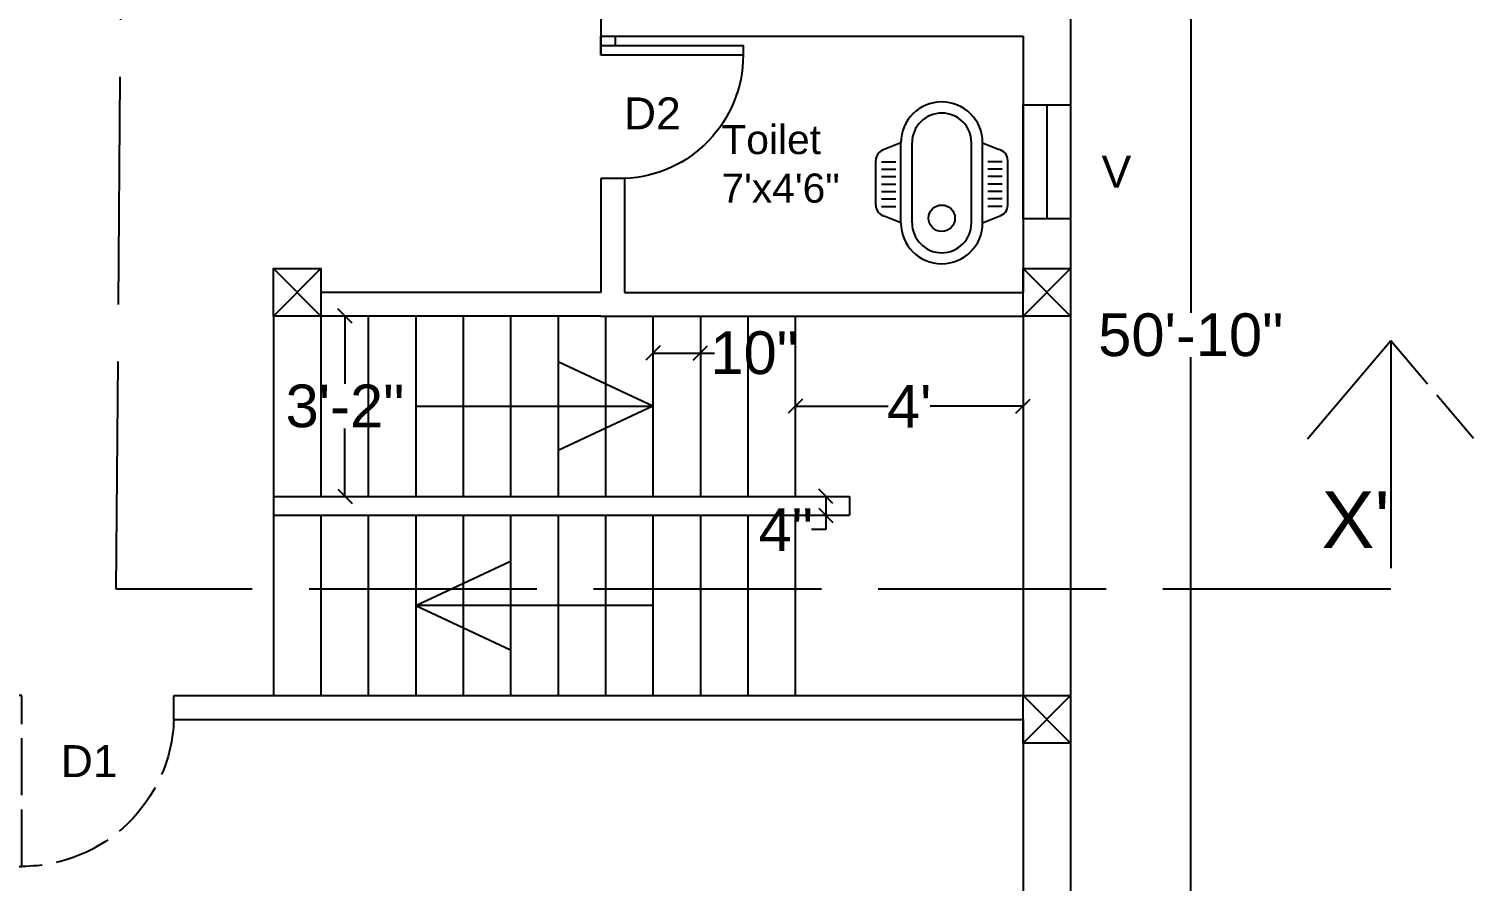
# Model space of a CAD drawing. Header units: inches. Extents: x 1734 to 10776, y 1772 to 3930.
# Drawn here: x 2631.7 to 2936.3, y 3301.2 to 3480.8 of the extents above; entities that cross this region are included whole.
import ezdxf

# ---------------------------------------------------------------- set-up
doc = ezdxf.new("R2010")
doc.units = ezdxf.units.IN
doc.linetypes.add('ACAD_ISO02W100', pattern=[15, 12, -3])
for name, color, linetype in [('C1', 10, 'Continuous'), ('D1', 231, 'ACAD_ISO02W100'), ('D2', 31, 'Continuous'), ('DoottLine', 40, 'ACAD_ISO02W100'), ('Naming', 45, 'Continuous'), ('V', 150, 'Continuous')]:
    doc.layers.add(name, color=color, linetype=linetype)
doc.styles.get("Standard").update_dxf_attribs({"font": 'arial.ttf'})
doc.dimstyles.get("Standard").update_dxf_attribs({"dimtxt": 9, "dimasz": 3, "dimexe": 0.18, "dimexo": 0.0625, "dimgap": 0.09, "dimtad": 0, "dimtih": 1, "dimtoh": 1, "dimdec": 0, "dimzin": 0, "dimdsep": 46, "dimlunit": 3, "dimtxsty": 'Standard', "dimblk": 'OBLIQUE', "dimcen": 0.09, "dimse1": 1, "dimse2": 1, "dimclrd": 197, "dimadec": 0, "dimazin": 0, "dimtfac": 1, "dimtdec": 0, "dimtofl": 0, "dimtmove": 0, "dimatfit": 3, "dimfxl": 1, "dimtolj": 1, "dimtzin": 0, "dimarcsym": 0})

# ---------------------------------------------------------------- blocks, each defined once
blk = doc.blocks.new('D2')
at = {"layer": 'D2'}
blk.add_lwpolyline([(-4, 0), (-2, 0), (-2, 30), (-4, 30)], close=True, dxfattribs=at)
blk.add_lwpolyline([(-2, 0), (0, 0), (0, 3), (-2, 3)], dxfattribs=at)
blk.add_arc((-4, 3.98), 26.02, 90, 177.7534, dxfattribs=at)
blk = doc.blocks.new('D1')
at = {"layer": 'D1'}
blk.add_lwpolyline([(-36, 2), (-36, 4), (0, 4), (0, 2)], close=True, dxfattribs=at)
blk.add_lwpolyline([(0, 2), (0, 0), (-3, 0), (-3, 2)], dxfattribs=at)
blk.add_arc((-3.98, 4), 32.02, 91.8188, 180, dxfattribs=at)
blk = doc.blocks.new('A$C21B07C85')
for p, q in [((0.1071, 0.5158), (0.0364, 0.4865)), ((0.1071, 0.1741), (0.1071, 0.5158)), ((0.1547, 0.1741), (0.1547, 0.5158)), ((0.4078, 0.1741), (0.4078, 0.5158)), ((0.4553, 0.5158), (0.526, 0.4865)), ((0.4553, 0.1741), (0.4553, 0.5158)), ((0, 0.2495), (0, 0.4403)), ((0.024, 0.4348), (0.0854, 0.4348)), ((0.5384, 0.4348), (0.477, 0.4348)), ((0.5624, 0.2495), (0.5624, 0.4403)), ((0.024, 0.4032), (0.0854, 0.4032)), ((0.024, 0.3715), (0.0854, 0.3715)), ((0.5384, 0.4032), (0.477, 0.4032)), ((0.5384, 0.3715), (0.477, 0.3715)), ((0.024, 0.3398), (0.0854, 0.3398)), ((0.024, 0.3081), (0.0854, 0.3081)), ((0.5384, 0.3398), (0.477, 0.3398)), ((0.5384, 0.3081), (0.477, 0.3081)), ((0.024, 0.2764), (0.0854, 0.2764)), ((0.5384, 0.2764), (0.477, 0.2764)), ((0.024, 0.2448), (0.0854, 0.2448)), ((0.1071, 0.1741), (0.0364, 0.2033)), ((0.4553, 0.1741), (0.526, 0.2033)), ((0.5384, 0.2448), (0.477, 0.2448))]:
    blk.add_line(p, q)
blk.add_circle((0.2811, 0.1941), 0.0563)
for centre, radius, start, end in [((0.2812, 0.5158), 0.1741, 0, 180), ((0.2812, 0.5158), 0.1266, 0, 180), ((0.0475, 0.4403), 0.0475, 103.47806, 180), ((0.5149, 0.4403), 0.0475, 0, 76.52194), ((0.0475, 0.2495), 0.0475, 180, 256.52194), ((0.5149, 0.2495), 0.0475, 283.47806, 0), ((0.2812, 0.1741), 0.1741, 180, 0), ((0.2812, 0.1741), 0.1266, 180, 0)]:
    blk.add_arc(centre, radius, start, end)
blk = doc.blocks.new('_Oblique')
at = {"color": 0, "linetype": 'ByBlock', "lineweight": -2}
blk.add_line((-0.5, -0.5), (0.5, 0.5), dxfattribs=at)
blk = doc.blocks.new('*D108')
at = {"layer": 'Defpoints', "color": 0, "transparency": 16777216}
for p in [(2851.19, 3721.27), (2851.19, 3111.27), (2876.54, 3111.27)]:
    blk.add_point(p, dxfattribs=at)
at = {"layer": 'Naming', "color": 197, "lineweight": -2, "transparency": 16777216}
for p, q in [((2876.54, 3721.27), (2876.54, 3420.95)), ((2876.54, 3111.27), (2876.54, 3411.58))]:
    blk.add_line(p, q, dxfattribs=at)
at = {"layer": 'Naming', "color": 197, "lineweight": -2, "transparency": 16777216, "xscale": 3, "yscale": 3, "zscale": 3}
for p, rotation in [((2876.54, 3721.27), 90), ((2876.54, 3111.27), 270)]:
    blk.add_blockref('_Oblique', p, dxfattribs=dict(at, rotation=rotation))
at = {"layer": 'Naming', "color": 0, "transparency": 16777216, "insert": (2876.54, 3416.27), "char_height": 9, "attachment_point": 5}
blk.add_mtext('\\A1;50\'-10"', dxfattribs=at)
blk = doc.blocks.new('*D129')
at = {"color": 197, "lineweight": -2, "transparency": 16777216}
for p, q in [((2793.19, 3401.27), (2812.78, 3401.27)), ((2841.19, 3401.27), (2821.6, 3401.27))]:
    blk.add_line(p, q, dxfattribs=at)
at = {"layer": 'Defpoints', "color": 0, "transparency": 16777216}
for p in [(2793.19, 3401.27), (2793.19, 3401.27), (2841.19, 3400.85)]:
    blk.add_point(p, dxfattribs=at)
at = {"color": 197, "lineweight": -2, "transparency": 16777216, "xscale": 3, "yscale": 3, "zscale": 3, "rotation": 180}
blk.add_blockref('_Oblique', (2793.19, 3401.27), dxfattribs=at)
at = {"color": 197, "lineweight": -2, "transparency": 16777216, "xscale": 3, "yscale": 3, "zscale": 3}
blk.add_blockref('_Oblique', (2841.19, 3401.27), dxfattribs=at)
at = {"color": 0, "transparency": 16777216, "insert": (2817.19, 3401.27), "char_height": 9, "attachment_point": 5}
blk.add_mtext("\\A1;4'", dxfattribs=at)
blk = doc.blocks.new('*D130')
at = {"color": 197, "lineweight": -2, "transparency": 16777216}
for p, q in [((2763.19, 3412.48), (2773.19, 3412.48)), ((2773.19, 3412.48), (2776.19, 3412.48))]:
    blk.add_line(p, q, dxfattribs=at)
at = {"layer": 'Defpoints', "color": 0, "transparency": 16777216}
for p in [(2763.19, 3412.48), (2773.19, 3412.48), (2773.19, 3412.48)]:
    blk.add_point(p, dxfattribs=at)
at = {"color": 197, "lineweight": -2, "transparency": 16777216, "xscale": 3, "yscale": 3, "zscale": 3, "rotation": 180}
blk.add_blockref('_Oblique', (2763.19, 3412.48), dxfattribs=at)
at = {"color": 197, "lineweight": -2, "transparency": 16777216, "xscale": 3, "yscale": 3, "zscale": 3}
blk.add_blockref('_Oblique', (2773.19, 3412.48), dxfattribs=at)
at = {"color": 0, "transparency": 16777216, "insert": (2784.52, 3412.48), "char_height": 9, "attachment_point": 5}
blk.add_mtext('\\A1;10"', dxfattribs=at)
blk = doc.blocks.new('*D131')
at = {"color": 197, "lineweight": -2, "transparency": 16777216}
for p, q in [((2698.27, 3420.27), (2698.27, 3405.96)), ((2698.27, 3382.27), (2698.27, 3396.58))]:
    blk.add_line(p, q, dxfattribs=at)
at = {"layer": 'Defpoints', "color": 0, "transparency": 16777216}
for p in [(2778.47, 3420.27), (2698.27, 3382.27), (2778.47, 3382.27)]:
    blk.add_point(p, dxfattribs=at)
at = {"color": 197, "lineweight": -2, "transparency": 16777216, "xscale": 3, "yscale": 3, "zscale": 3}
for p, rotation in [((2698.27, 3420.27), 90), ((2698.27, 3382.27), 270)]:
    blk.add_blockref('_Oblique', p, dxfattribs=dict(at, rotation=rotation))
at = {"color": 0, "transparency": 16777216, "insert": (2698.27, 3401.27), "char_height": 9, "attachment_point": 5}
blk.add_mtext('\\A1;3\'-2"', dxfattribs=at)
blk = doc.blocks.new('*D132')
at = {"color": 197, "lineweight": -2, "transparency": 16777216}
for p, q in [((2799.63, 3382.27), (2799.63, 3378.27)), ((2799.63, 3378.27), (2799.63, 3375.27)), ((2799.63, 3375.27), (2796.63, 3375.27))]:
    blk.add_line(p, q, dxfattribs=at)
at = {"layer": 'Defpoints', "color": 0, "transparency": 16777216}
for p in [(2799.47, 3382.27), (2799.47, 3378.27), (2799.63, 3378.27)]:
    blk.add_point(p, dxfattribs=at)
at = {"color": 197, "lineweight": -2, "transparency": 16777216, "xscale": 3, "yscale": 3, "zscale": 3}
for p, rotation in [((2799.63, 3382.27), 90), ((2799.63, 3378.27), 270)]:
    blk.add_blockref('_Oblique', p, dxfattribs=dict(at, rotation=rotation))
at = {"color": 0, "transparency": 16777216, "insert": (2791.19, 3375.27), "char_height": 9, "attachment_point": 5}
blk.add_mtext('\\A1;4"', dxfattribs=at)

msp = doc.modelspace()

# ---------------------------------------------------------------- linework, layer by layer
for p, q in [((2752.19, 3538.27), (2752.19, 3475.27)), ((2752.19, 3479.27), (2841.19, 3479.27)), ((2841.19, 3479.27), (2841.19, 3425.27)), ((2752.19, 3449.27), (2752.19, 3425.27)), ((2757.19, 3449.27), (2752.19, 3449.27)), ((2757.19, 3449.27), (2757.19, 3425.27)), ((2683.19, 3420.27), (2683.19, 3425.27)), ((2752.19, 3425.27), (2693.19, 3425.27)), ((2757.19, 3425.27), (2841.19, 3425.27)), ((2683.19, 3420.27), (2683.19, 3340.27)), ((2752.19, 3420.27), (2683.19, 3420.27)), ((2693.19, 3420.27), (2693.19, 3382.27)), ((2703.19, 3420.27), (2703.19, 3382.27)), ((2713.19, 3420.27), (2713.19, 3382.27)), ((2723.19, 3420.27), (2723.19, 3382.27)), ((2733.19, 3420.27), (2733.19, 3382.27)), ((2743.19, 3420.27), (2743.19, 3382.27)), ((2752.19, 3420.27), (2841.19, 3420.27)), ((2753.19, 3420.27), (2753.19, 3382.27)), ((2763.19, 3420.27), (2763.19, 3382.27)), ((2773.19, 3420.27), (2773.19, 3382.27)), ((2783.19, 3420.27), (2783.19, 3382.27)), ((2793.19, 3420.27), (2793.19, 3382.27)), ((2841.19, 3420.27), (2841.19, 3340.27)), ((2763.19, 3401.27), (2743.19, 3410.62)), ((2713.19, 3401.27), (2763.19, 3401.27)), ((2763.19, 3401.27), (2743.19, 3391.92)), ((2683.19, 3382.27), (2804.59, 3382.27)), ((2804.59, 3382.27), (2804.59, 3378.27)), ((2683.19, 3378.27), (2804.59, 3378.27)), ((2693.19, 3378.27), (2693.19, 3340.27)), ((2703.19, 3378.27), (2703.19, 3340.27)), ((2713.19, 3378.27), (2713.19, 3340.27)), ((2723.19, 3378.27), (2723.19, 3340.27)), ((2733.19, 3378.27), (2733.19, 3340.27)), ((2743.19, 3378.27), (2743.19, 3340.27)), ((2753.19, 3378.27), (2753.19, 3340.27)), ((2763.19, 3378.27), (2763.19, 3340.27)), ((2773.19, 3378.27), (2773.19, 3340.27)), ((2783.19, 3378.27), (2783.19, 3340.27)), ((2793.19, 3378.27), (2793.19, 3340.27)), ((2713.19, 3359.27), (2733.19, 3368.62)), ((2763.19, 3359.27), (2713.19, 3359.27)), ((2713.19, 3359.27), (2733.19, 3349.92)), ((2662.19, 3340.27), (2841.19, 3340.27)), ((2662.19, 3335.27), (2662.19, 3340.27)), ((2662.19, 3335.27), (2841.19, 3335.27)), ((2841.19, 3335.27), (2841.19, 3121.27))]:
    msp.add_line(p, q)
msp.add_lwpolyline([(2479.19, 3721.27), (2851.19, 3721.27), (2851.19, 3111.27), (2479.19, 3111.27)], close=True)
at = {"layer": 'C1'}
for p, q in [((2683.19, 3430.27), (2693.19, 3420.27)), ((2693.19, 3430.27), (2683.19, 3420.27)), ((2841.19, 3430.27), (2851.19, 3420.27)), ((2851.19, 3430.27), (2841.19, 3420.27)), ((2841.19, 3340.27), (2851.19, 3330.27)), ((2851.19, 3340.27), (2841.19, 3330.27))]:
    msp.add_line(p, q, dxfattribs=at)
for points in [[(2693.19, 3420.27), (2683.19, 3420.27), (2683.19, 3430.27), (2693.19, 3430.27)], [(2851.19, 3420.27), (2841.19, 3420.27), (2841.19, 3430.27), (2851.19, 3430.27)], [(2851.19, 3330.27), (2841.19, 3330.27), (2841.19, 3340.27), (2851.19, 3340.27)]]:
    msp.add_lwpolyline(points, close=True, dxfattribs=at)
at = {"layer": 'DoottLine'}
msp.add_line((2918.69, 3415.15), (2936.26, 3394.39), dxfattribs=at)
at = {"layer": 'DoottLine', "ltscale": 4}
msp.add_lwpolyline([(2901.13, 3394.39), (2918.69, 3415.15), (2918.69, 3362.69), (2650.08, 3362.69), (2651.25, 3515.35), (2407.74, 3515.35), (2406.57, 3548.97), (2389, 3528.21)], dxfattribs=at)
at = {"layer": 'V'}
msp.add_line((2846.19, 3464.79), (2846.19, 3440.79), dxfattribs=at)
msp.add_lwpolyline([(2841.19, 3440.79), (2841.19, 3464.79), (2851.19, 3464.79), (2851.19, 3440.79)], close=True, dxfattribs=at)

# ---------------------------------------------------------------- block references
at = {"xscale": 49.46009733241394, "yscale": 49.46009733241394, "zscale": 49.46009733241394}
msp.add_blockref('A$C21B07C85', (2810.15, 3431.28), dxfattribs=at)
at = {"layer": 'D1', "xscale": -1, "rotation": 270}
msp.add_blockref('D1', (2626.19, 3340.27), dxfattribs=at)
at = {"layer": 'D2', "xscale": -1, "rotation": 270}
msp.add_blockref('D2', (2752.19, 3479.27), dxfattribs=at)

# ---------------------------------------------------------------- texts
at = {"layer": 'D1', "insert": (2638.36, 3329.83), "char_height": 6.72, "attachment_point": 1}
msp.add_mtext_dynamic_manual_height_columns('D1', width=6647.8878, gutter_width=100, heights=[0], dxfattribs=at)
at = {"layer": 'D2', "insert": (2757.06, 3466.35), "char_height": 6.72, "attachment_point": 1}
msp.add_mtext_dynamic_manual_height_columns('D2 ', width=6647.8878, gutter_width=100, heights=[0], dxfattribs=at)
at = {"layer": 'DoottLine', "insert": (2904.1, 3383.35), "char_height": 12, "attachment_point": 1}
msp.add_mtext_dynamic_manual_height_columns("X'", width=6647.8878, gutter_width=100, heights=[0], dxfattribs=at)
at = {"layer": 'Naming', "insert": (2777.62, 3460.55), "char_height": 6.144, "attachment_point": 1}
msp.add_mtext_dynamic_manual_height_columns('Toilet\\P7\'x4\'6"', width=3988.7327, gutter_width=60, heights=[0], dxfattribs=at)
at = {"layer": 'V', "insert": (2857.74, 3454.06), "char_height": 6.72, "attachment_point": 1}
msp.add_mtext_dynamic_manual_height_columns('V', width=6647.8878, gutter_width=100, heights=[0], dxfattribs=at)

# ---------------------------------------------------------------- dimensions: what is measured, and where the dimension line sits
dim = msp.add_linear_dim(base=(2698.27, 3382.27), p1=(2778.47, 3420.27), p2=(2778.47, 3382.27), angle=90, dimstyle='Standard')
dim.commit()
dim.dimension.update_dxf_attribs({"geometry": '*D131', "text_midpoint": (2698.27, 3401.27), "dimtype": 160})
for base, p1, p2, picture, middle in [((2773.19, 3412.48), (2763.19, 3412.48), (2773.19, 3412.48), '*D130', (2784.52, 3412.48)), ((2793.19, 3401.27), (2841.19, 3400.85), (2793.19, 3401.27), '*D129', (2817.19, 3401.27))]:
    dim = msp.add_linear_dim(base=base, p1=p1, p2=p2, dimstyle='Standard')
    dim.commit()
    dim.dimension.update_dxf_attribs({"geometry": picture, "text_midpoint": middle})
dim = msp.add_linear_dim(base=(2799.63, 3378.27), p1=(2799.47, 3382.27), p2=(2799.47, 3378.27), angle=90, dimstyle='Standard')
dim.commit()
dim.dimension.update_dxf_attribs({"geometry": '*D132', "text_midpoint": (2791.19, 3375.27)})
at = {"layer": 'Naming'}
dim = msp.add_linear_dim(base=(2876.54, 3111.27), p1=(2851.19, 3721.27), p2=(2851.19, 3111.27), angle=90, dimstyle='Standard', dxfattribs=at)
dim.commit()
dim.dimension.update_dxf_attribs({"geometry": '*D108', "text_midpoint": (2876.54, 3416.27)})

doc.saveas('drawing.dxf')
